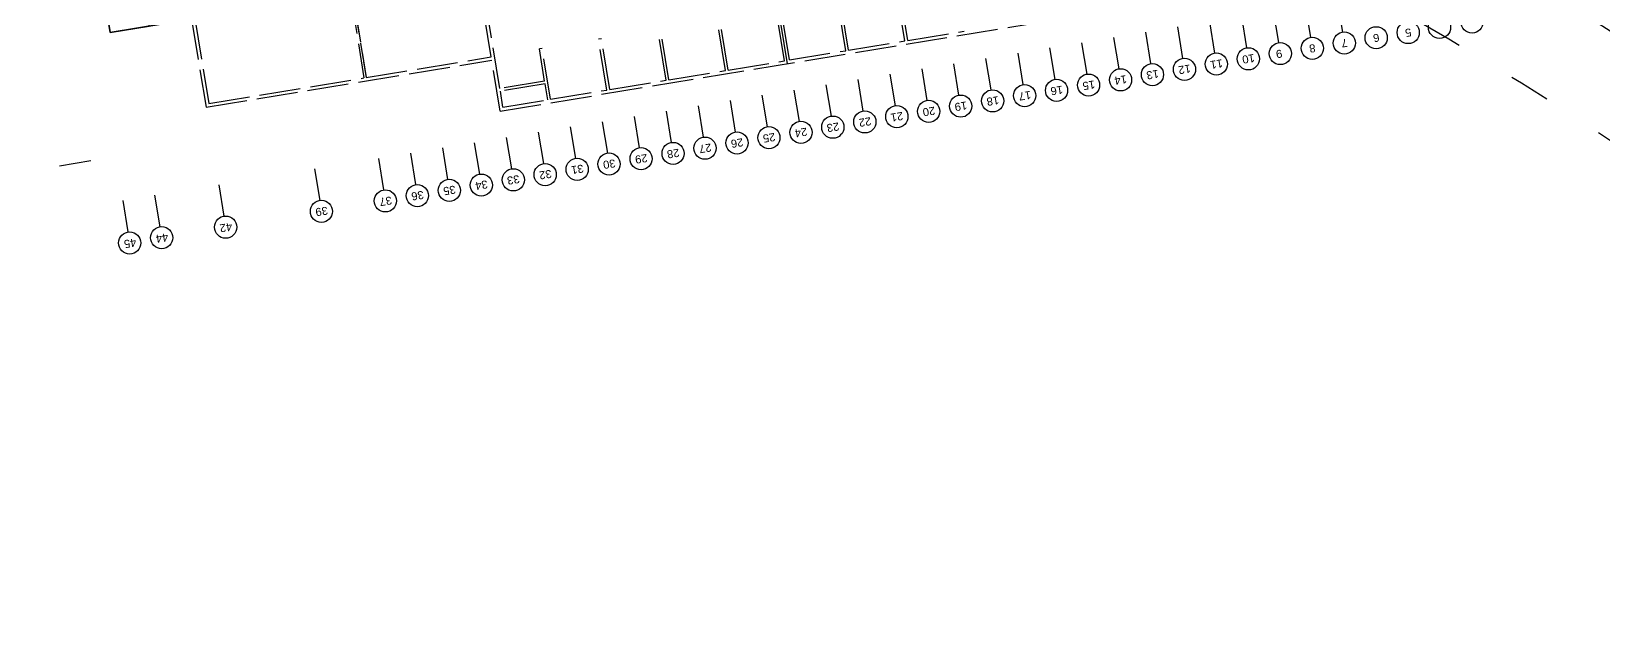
# Model space of a CAD drawing. Header units: millimetres. Extents: x 33140 to 33459, y 51582 to 51854.
# Drawn here: x 33252.1 to 33389.6, y 51582.5 to 51634.1 of the extents above; entities that cross this region are included whole.
import ezdxf

# ---------------------------------------------------------------- set-up
doc = ezdxf.new("R2010")
doc.units = ezdxf.units.MM
doc.header["$LTSCALE"] = 0.3
doc.header["$MEASUREMENT"] = 0
for name, pattern in [('ACAD_ISO02W100', [15, 12, -3]), ('ACAD_ISO03W100', [30, 12, -18]), ('ACAD_ISO08W100', [36, 24, -3, 6, -3])]:
    doc.linetypes.add(name, pattern=pattern)
for name, color, linetype in [('00-TRAMES-BAT', 7, 'ACAD_ISO08W100'), ('02-MURS-PORTEUR', 1, 'CONTINUOUS'), ('TRACE-VAL', 7, 'ACAD_ISO03W100')]:
    doc.layers.add(name, color=color, linetype=linetype)
doc.layers.add('POLY-SURFACE', color=1, linetype='CONTINUOUS', plot=False)
doc.styles.add('TRAME', font='ARIAL.TTF')

msp = doc.modelspace()

# ---------------------------------------------------------------- linework, layer by layer
at = {"layer": '00-TRAMES-BAT', "color": 3, "linetype": 'Continuous'}
for p, q in [((33360.76, 51635.88), (33361.22, 51633.13)), ((33363.56, 51636.34), (33364.01, 51633.59)), ((33366.35, 51636.8), (33366.81, 51634.05)), ((33352.38, 51634.5), (33352.83, 51631.75)), ((33355.17, 51634.96), (33355.63, 51632.21)), ((33357.97, 51635.42), (33358.42, 51632.67)), ((33343.99, 51633.12), (33344.44, 51630.37)), ((33346.79, 51633.58), (33347.24, 51630.83)), ((33349.58, 51634.04), (33350.03, 51631.29)), ((33335.6, 51631.74), (33336.06, 51628.99)), ((33338.4, 51632.2), (33338.85, 51629.45)), ((33341.19, 51632.66), (33341.65, 51629.91)), ((33327.21, 51630.36), (33327.67, 51627.6)), ((33330.01, 51630.82), (33330.46, 51628.07)), ((33333.26, 51628.53), (33332.81, 51631.28)), ((33318.83, 51628.98), (33319.28, 51626.22)), ((33321.62, 51629.44), (33322.08, 51626.68)), ((33324.42, 51629.9), (33324.87, 51627.14)), ((33310.44, 51627.6), (33310.89, 51624.84)), ((33313.24, 51628.06), (33313.69, 51625.3)), ((33316.03, 51628.52), (33316.49, 51625.76)), ((33302.05, 51626.21), (33302.51, 51623.46)), ((33304.85, 51626.67), (33305.3, 51623.92)), ((33307.65, 51627.14), (33308.1, 51624.38)), ((33293.67, 51624.83), (33294.12, 51622.08)), ((33296.46, 51625.29), (33296.92, 51622.54)), ((33299.26, 51625.75), (33299.71, 51623)), ((33285.28, 51623.45), (33285.73, 51620.7)), ((33288.08, 51623.91), (33288.53, 51621.16)), ((33290.87, 51624.37), (33291.32, 51621.62)), ((33257.34, 51622.77), (33254.59, 51622.32)), ((33276.89, 51622.07), (33277.35, 51619.32)), ((33282.48, 51622.99), (33282.94, 51620.24)), ((33268.51, 51620.69), (33268.96, 51617.94)), ((33260.12, 51619.31), (33260.57, 51616.56)), ((33262.91, 51619.77), (33263.37, 51617.02))]:
    msp.add_line(p, q, dxfattribs=at)
for centre in [(33378.15, 51634.93), (33369.76, 51633.55), (33372.56, 51634.01), (33375.3, 51634.46), (33361.37, 51632.17), (33364.17, 51632.63), (33366.97, 51633.09), (33352.99, 51630.79), (33355.78, 51631.25), (33358.58, 51631.71), (33344.6, 51629.41), (33347.4, 51629.87), (33350.19, 51630.33), (33336.21, 51628.03), (33339.01, 51628.49), (33341.8, 51628.95), (33327.83, 51626.65), (33330.62, 51627.11), (33333.42, 51627.57), (33319.44, 51625.27), (33322.23, 51625.73), (33325.03, 51626.19), (33311.05, 51623.89), (33313.85, 51624.35), (33316.64, 51624.81), (33302.66, 51622.5), (33305.46, 51622.97), (33308.26, 51623.43), (33294.28, 51621.12), (33297.07, 51621.58), (33299.87, 51622.04), (33285.89, 51619.74), (33288.69, 51620.2), (33291.48, 51620.66), (33277.5, 51618.36), (33283.09, 51619.28), (33269.12, 51616.98), (33260.73, 51615.6), (33263.53, 51616.06)]:
    msp.add_circle(centre, 0.97, dxfattribs=at)
at = {"layer": '02-MURS-PORTEUR', "color": 8, "linetype": 'ACAD_ISO02W100'}
for p, q in [((33292.35, 51631.88), (33291.13, 51639.31)), ((33293.11, 51629.11), (33291.43, 51639.36)), ((33280, 51637.47), (33281.22, 51630.04)), ((33280.2, 51637.51), (33281.16, 51631.66)), ((33293.13, 51627.14), (33354.89, 51637.31)), ((33328.54, 51633.28), (33327.81, 51637.72)), ((33328.79, 51633.32), (33328.06, 51637.76)), ((33280.33, 51636.71), (33281.42, 51630.08)), ((33318.01, 51631.54), (33317.28, 51635.98)), ((33318.26, 51631.28), (33317.48, 51636.02)), ((33318.28, 51631.28), (33317.5, 51636.02)), ((33318.43, 51631.61), (33317.7, 51636.05)), ((33323.36, 51632.42), (33322.63, 51636.86)), ((33323.61, 51632.46), (33322.88, 51636.9)), ((33266.14, 51635.19), (33267.41, 51627.47)), ((33266.43, 51635.24), (33267.65, 51627.81)), ((33307.65, 51629.84), (33306.92, 51634.28)), ((33307.9, 51629.88), (33307.17, 51634.32)), ((33312.83, 51630.69), (33312.1, 51635.13)), ((33313.08, 51630.73), (33312.35, 51635.17)), ((33301.99, 51633.46), (33301.74, 51633.42)), ((33302.47, 51628.98), (33301.74, 51633.42)), ((33302.72, 51629.02), (33301.99, 51633.46)), ((33323.61, 51632.46), (33328.54, 51633.28)), ((33328.79, 51633.32), (33333.72, 51634.13)), ((33267.41, 51627.47), (33292.4, 51631.58)), ((33281.19, 51631.46), (33281.42, 51630.08)), ((33281.42, 51630.08), (33292.35, 51631.88)), ((33293.13, 51627.14), (33292.4, 51631.58)), ((33296.81, 51632.61), (33296.56, 51632.57)), ((33297.02, 51629.76), (33296.56, 51632.57)), ((33297.54, 51628.17), (33296.81, 51632.61)), ((33313.08, 51630.73), (33318.01, 51631.54)), ((33318.43, 51631.61), (33323.36, 51632.42)), ((33307.9, 51629.88), (33312.83, 51630.69)), ((33267.65, 51627.81), (33281.22, 51630.04)), ((33297.02, 51629.76), (33293.11, 51629.11)), ((33297.06, 51629.51), (33293.15, 51628.87)), ((33293.38, 51627.49), (33293.15, 51628.87)), ((33297.29, 51628.13), (33297.06, 51629.51)), ((33297.54, 51628.17), (33302.47, 51628.98)), ((33302.72, 51629.02), (33307.65, 51629.84)), ((33293.38, 51627.49), (33297.29, 51628.13))]:
    msp.add_line(p, q, dxfattribs=at)
at = {"layer": 'POLY-SURFACE'}
for points in [[(33382.98, 51658.62), (33297.19, 51644.49), (33297.86, 51640.42), (33259.03, 51634.02), (33254.82, 51659.62), (33275.19, 51662.98), (33272.93, 51676.72), (33270.36, 51676.3), (33268.24, 51689.21), (33271.2, 51689.7), (33270.38, 51694.66), (33374.23, 51711.77)], [(33259.03, 51634.02), (33283.64, 51638.07), (33282.8, 51643.16), (33279.46, 51642.61), (33279.26, 51642.57), (33279.36, 51641.98), (33274.52, 51641.18), (33273.41, 51644.24), (33271.62, 51655.09), (33271.66, 51658.19), (33272.12, 51658.21), (33272.97, 51657.35), (33274.37, 51658.73), (33276.34, 51659.06), (33276.54, 51659.09), (33276.58, 51658.85), (33276.78, 51658.88), (33280.12, 51659.43), (33279.55, 51662.93), (33277.95, 51662.67), (33277.89, 51663.01), (33275.26, 51662.58), (33275.19, 51662.98), (33254.82, 51659.62)], [(33261.61, 51639.57), (33258.21, 51639.01), (33259.03, 51634.02), (33262.43, 51634.58)]]:
    msp.add_lwpolyline(points, close=True, dxfattribs=at)
at = {"layer": 'TRACE-VAL'}
for points in [[(33145.64, 51737.37), (33208.06, 51715.46), (33268.28, 51694.32), (33311.16, 51679.27, -0.000667), (33318.72, 51676.61, -0.002), (33326.31, 51673.89, -0.003333), (33333.91, 51671.07, -0.004667), (33341.51, 51668.12, -0.006001), (33349.08, 51664.99, -0.016996), (33368.04, 51656.11, -0.085456), (33451.7, 51593.46)], [(33142.99, 51729.82), (33205.41, 51707.91), (33259.87, 51688.79), (33308.51, 51671.72, -0.000667), (33316.05, 51669.06, -0.002), (33323.59, 51666.37, -0.003333), (33331.09, 51663.59, -0.004667), (33338.54, 51660.69, -0.006), (33345.94, 51657.64, -0.007468), (33354.12, 51653.99, -0.095059), (33445.89, 51587.97)], [(33140.34, 51722.27), (33202.76, 51700.36), (33261.23, 51679.84), (33305.86, 51664.17, -0.000667), (33313.39, 51661.52, -0.002), (33320.86, 51658.85, -0.003333), (33328.26, 51656.11, -0.004667), (33335.58, 51653.26, -0.003115), (33339.33, 51651.74, -0.002884), (33342.79, 51650.28, -0.102598), (33440.08, 51582.47)]]:
    msp.add_lwpolyline(points, format="xyb", dxfattribs=at)

# ---------------------------------------------------------------- texts
at = {"layer": '00-TRAMES-BAT', "color": 3, "linetype": 'Continuous', "style": 'TRAME'}
for s, p in [('5', (33372.78, 51634.39)), ('8', (33364.39, 51633.01)), ('7', (33367.19, 51633.47)), ('6', (33369.98, 51633.93)), ('11', (33356.28, 51631.68)), ('10', (33359.07, 51632.14)), ('9', (33361.48, 51632.53)), ('14', (33347.89, 51630.29)), ('13', (33350.69, 51630.76)), ('12', (33353.48, 51631.22)), ('17', (33339.51, 51628.91)), ('16', (33342.3, 51629.37)), ('15', (33345.1, 51629.83)), ('20', (33331.12, 51627.53)), ('19', (33333.91, 51627.99)), ('18', (33336.71, 51628.45)), ('23', (33322.73, 51626.15)), ('22', (33325.53, 51626.61)), ('21', (33328.32, 51627.07)), ('26', (33314.34, 51624.77)), ('25', (33317.14, 51625.23)), ('24', (33319.93, 51625.69)), ('29', (33305.96, 51623.39)), ('28', (33308.75, 51623.85)), ('27', (33311.55, 51624.31)), ('32', (33297.57, 51622.01)), ('31', (33300.37, 51622.47)), ('30', (33303.16, 51622.93)), ('35', (33289.18, 51620.63)), ('34', (33291.98, 51621.09)), ('33', (33294.77, 51621.55)), ('37', (33283.6, 51619.68)), ('36', (33286.39, 51620.17)), ('39', (33278, 51618.79)), ('44', (33264.04, 51616.46)), ('42', (33269.63, 51617.38)), ('45', (33261.25, 51616))]:
    msp.add_text(s, height=0.7, rotation=189.3506, dxfattribs=at).set_placement(p)

doc.saveas('drawing.dxf')
